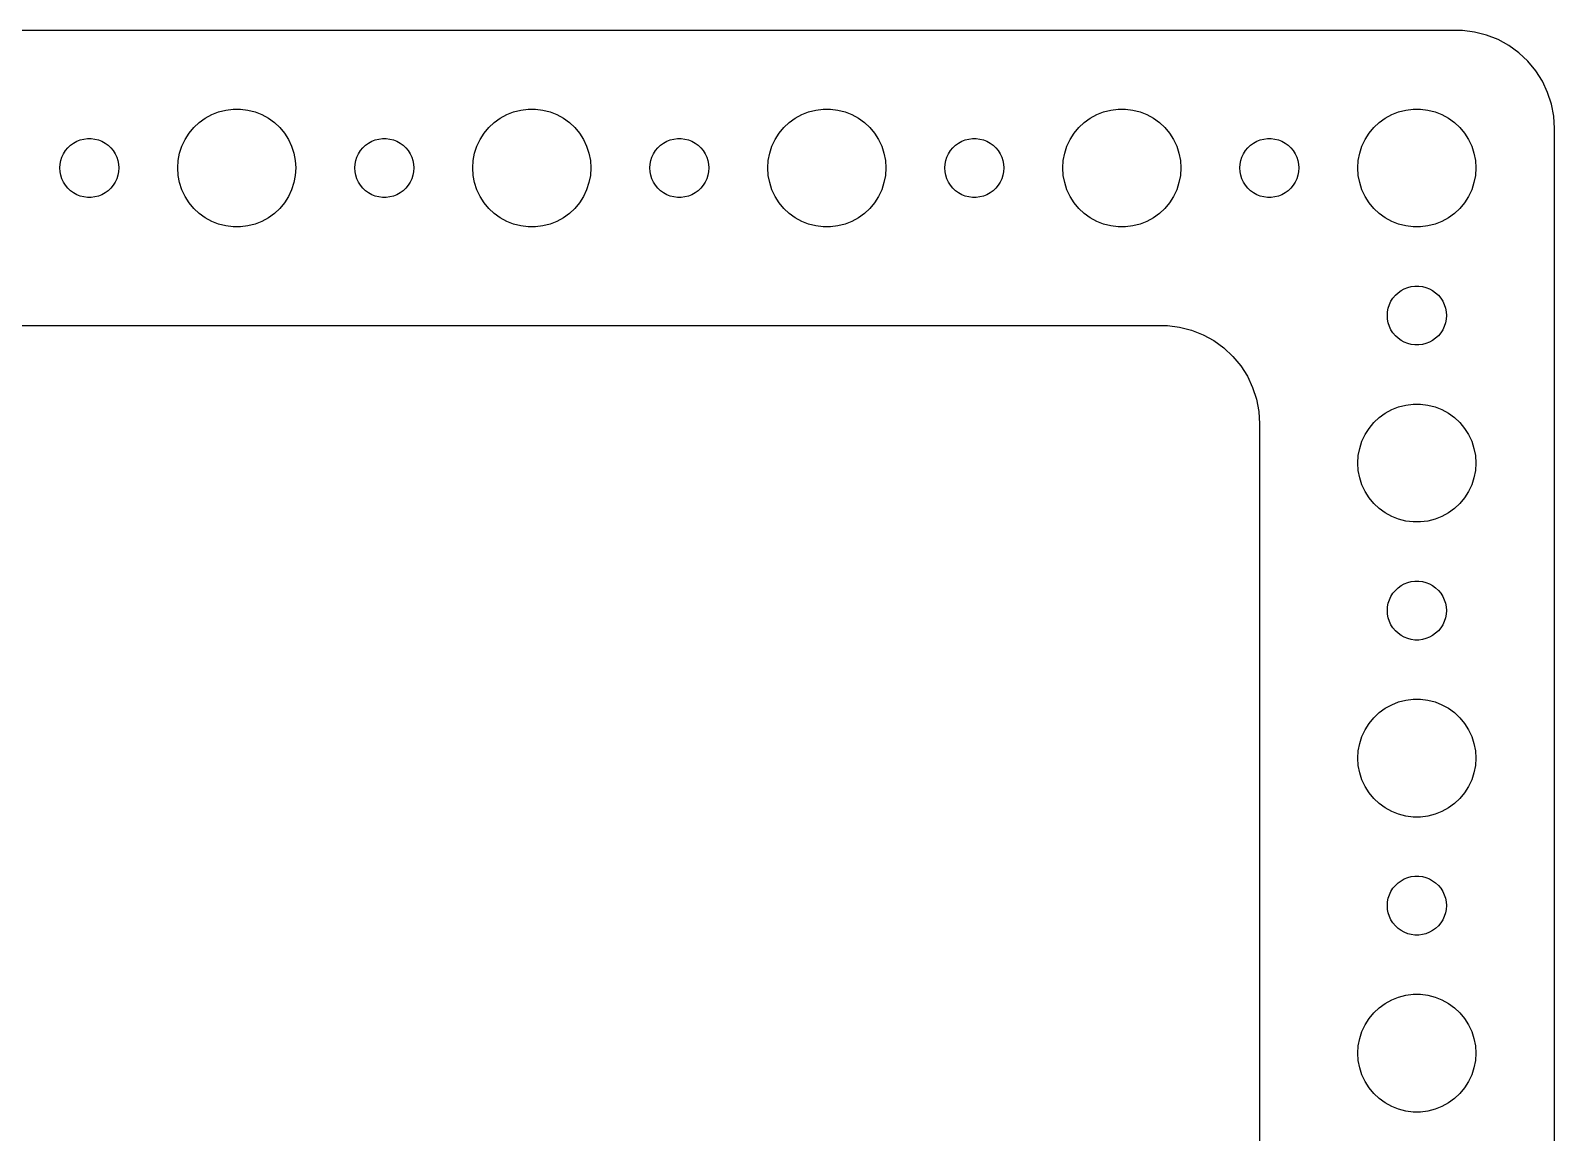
# Model space of a CAD drawing. Header units: metres. Extents: x -74 to 74, y -52 to 52.
# Drawn here: x -3 to 74.5, y -4 to 52 of the extents above; entities that cross this region are included whole.
import ezdxf

# ---------------------------------------------------------------- set-up
doc = ezdxf.new("R2010")
doc.units = ezdxf.units.M

msp = doc.modelspace()

# ---------------------------------------------------------------- linework, layer by layer
for p, q in [((69.8139, 51.9901), (-69.8139, 51.9901)), ((70.4369, 51.9114), (69.8139, 51.9901)), ((71.0451, 51.7553), (70.4369, 51.9114)), ((71.6289, 51.5241), (71.0451, 51.7553)), ((72.1791, 51.2216), (71.6289, 51.5241)), ((72.6871, 50.8526), (72.1791, 51.2216)), ((73.1448, 50.4227), (72.6871, 50.8526)), ((73.5451, 49.9389), (73.1448, 50.4227)), ((73.8815, 49.4088), (73.5451, 49.9389)), ((74.1489, 48.8406), (73.8815, 49.4088)), ((74.3429, 48.2434), (74.1489, 48.8406)), ((74.4606, 47.6267), (74.3429, 48.2434)), ((5.31308, 47.0536), (5.58772, 47.3115)), ((5.58772, 47.3115), (5.89252, 47.533)), ((5.89252, 47.533), (6.22266, 47.7145)), ((6.22266, 47.7145), (6.57294, 47.8532)), ((6.57294, 47.8532), (6.93785, 47.9469)), ((6.93785, 47.9469), (7.31161, 47.9941)), ((7.31161, 47.9941), (7.68837, 47.9941)), ((7.68837, 47.9941), (8.06213, 47.9469)), ((8.06213, 47.9469), (8.42705, 47.8532)), ((8.42705, 47.8532), (8.77733, 47.7145)), ((8.77733, 47.7145), (9.10747, 47.533)), ((9.10747, 47.533), (9.41226, 47.3115)), ((9.41226, 47.3115), (9.6869, 47.0536)), ((20.3131, 47.0536), (20.5877, 47.3115)), ((20.5877, 47.3115), (20.8925, 47.533)), ((20.8925, 47.533), (21.2227, 47.7145)), ((21.2227, 47.7145), (21.5729, 47.8532)), ((21.5729, 47.8532), (21.9379, 47.9469)), ((21.9379, 47.9469), (22.3116, 47.9941)), ((22.3116, 47.9941), (22.6884, 47.9941)), ((22.6884, 47.9941), (23.0621, 47.9469)), ((23.0621, 47.9469), (23.427, 47.8532)), ((23.427, 47.8532), (23.7773, 47.7145)), ((23.7773, 47.7145), (24.1075, 47.533)), ((24.1075, 47.533), (24.4123, 47.3115)), ((24.4123, 47.3115), (24.6869, 47.0536)), ((35.3131, 47.0536), (35.5877, 47.3115)), ((35.5877, 47.3115), (35.8925, 47.533)), ((35.8925, 47.533), (36.2227, 47.7145)), ((36.2227, 47.7145), (36.5729, 47.8532)), ((36.5729, 47.8532), (36.9379, 47.9469)), ((36.9379, 47.9469), (37.3116, 47.9941)), ((37.3116, 47.9941), (37.6884, 47.9941)), ((37.6884, 47.9941), (38.0621, 47.9469)), ((38.0621, 47.9469), (38.427, 47.8532)), ((38.427, 47.8532), (38.7773, 47.7145)), ((38.7773, 47.7145), (39.1075, 47.533)), ((39.1075, 47.533), (39.4123, 47.3115)), ((39.4123, 47.3115), (39.6869, 47.0536)), ((50.3131, 47.0536), (50.5877, 47.3115)), ((50.5877, 47.3115), (50.8925, 47.533)), ((50.8925, 47.533), (51.2227, 47.7145)), ((51.2227, 47.7145), (51.5729, 47.8532)), ((51.5729, 47.8532), (51.9379, 47.9469)), ((51.9379, 47.9469), (52.3116, 47.9941)), ((52.3116, 47.9941), (52.6884, 47.9941)), ((52.6884, 47.9941), (53.0621, 47.9469)), ((53.0621, 47.9469), (53.427, 47.8532)), ((53.427, 47.8532), (53.7773, 47.7145)), ((53.7773, 47.7145), (54.1075, 47.533)), ((54.1075, 47.533), (54.4123, 47.3115)), ((54.4123, 47.3115), (54.6869, 47.0536)), ((65.3131, 47.0536), (65.5877, 47.3115)), ((65.5877, 47.3115), (65.8925, 47.533)), ((65.8925, 47.533), (66.2227, 47.7145)), ((66.2227, 47.7145), (66.573, 47.8532)), ((66.573, 47.8532), (66.9379, 47.9469)), ((66.9379, 47.9469), (67.3116, 47.9941)), ((67.3116, 47.9941), (67.6884, 47.9941)), ((67.6884, 47.9941), (68.0621, 47.9469)), ((68.0621, 47.9469), (68.427, 47.8532)), ((68.427, 47.8532), (68.7773, 47.7145)), ((68.7773, 47.7145), (69.1075, 47.533)), ((69.1075, 47.533), (69.4123, 47.3115)), ((69.4123, 47.3115), (69.6869, 47.0536)), ((74.5, 47), (74.4606, 47.6267)), ((-0.28107, 46.4734), (-0.09418, 46.497)), ((-0.09418, 46.497), (0.09418, 46.497)), ((0.09418, 46.497), (0.28107, 46.4734)), ((4.87108, 46.4453), (5.07294, 46.7634)), ((5.07294, 46.7634), (5.31308, 47.0536)), ((9.6869, 47.0536), (9.92705, 46.7634)), ((9.92705, 46.7634), (10.1289, 46.4453)), ((14.7189, 46.4734), (14.9058, 46.497)), ((14.9058, 46.497), (15.0942, 46.497)), ((15.0942, 46.497), (15.2811, 46.4734)), ((19.8711, 46.4453), (20.0729, 46.7634)), ((20.0729, 46.7634), (20.3131, 47.0536)), ((24.6869, 47.0536), (24.927, 46.7634)), ((24.927, 46.7634), (25.1289, 46.4453)), ((29.7189, 46.4734), (29.9058, 46.497)), ((29.9058, 46.497), (30.0942, 46.497)), ((30.0942, 46.497), (30.2811, 46.4734)), ((34.8711, 46.4453), (35.0729, 46.7634)), ((35.0729, 46.7634), (35.3131, 47.0536)), ((39.6869, 47.0536), (39.927, 46.7634)), ((39.927, 46.7634), (40.1289, 46.4453)), ((44.7189, 46.4734), (44.9058, 46.497)), ((44.9058, 46.497), (45.0942, 46.497)), ((45.0942, 46.497), (45.2811, 46.4734)), ((49.8711, 46.4453), (50.0729, 46.7634)), ((50.0729, 46.7634), (50.3131, 47.0536)), ((54.6869, 47.0536), (54.927, 46.7634)), ((54.927, 46.7634), (55.1289, 46.4453)), ((59.7189, 46.4734), (59.9058, 46.497)), ((59.9058, 46.497), (60.0942, 46.497)), ((60.0942, 46.497), (60.2811, 46.4734)), ((64.8711, 46.4453), (65.073, 46.7634)), ((65.073, 46.7634), (65.3131, 47.0536)), ((69.6869, 47.0536), (69.927, 46.7634)), ((69.927, 46.7634), (70.1289, 46.4453)), ((74.5, -47), (74.5, 47)), ((-1.39465, 45.5522), (-1.31445, 45.7226)), ((-1.31445, 45.7226), (-1.21352, 45.8817)), ((-1.21352, 45.8817), (-1.09344, 46.0268)), ((-1.09344, 46.0268), (-0.95613, 46.1558)), ((-0.95613, 46.1558), (-0.80373, 46.2665)), ((-0.80373, 46.2665), (-0.63866, 46.3572)), ((-0.63866, 46.3572), (-0.46352, 46.4266)), ((-0.46352, 46.4266), (-0.28107, 46.4734)), ((0.28107, 46.4734), (0.46352, 46.4266)), ((0.46352, 46.4266), (0.63866, 46.3572)), ((0.63866, 46.3572), (0.80373, 46.2665)), ((0.80373, 46.2665), (0.95613, 46.1558)), ((0.95613, 46.1558), (1.09344, 46.0268)), ((1.09344, 46.0268), (1.21352, 45.8817)), ((1.21352, 45.8817), (1.31445, 45.7226)), ((1.31445, 45.7226), (1.39465, 45.5522)), ((4.52365, 45.376), (4.59424, 45.7461)), ((4.59424, 45.7461), (4.71066, 46.1044)), ((4.71066, 46.1044), (4.87108, 46.4453)), ((10.1289, 46.4453), (10.2893, 46.1044)), ((10.2893, 46.1044), (10.4057, 45.7461)), ((10.4057, 45.7461), (10.4763, 45.376)), ((13.6053, 45.5522), (13.6855, 45.7226)), ((13.6855, 45.7226), (13.7865, 45.8817)), ((13.7865, 45.8817), (13.9065, 46.0268)), ((13.9065, 46.0268), (14.0439, 46.1558)), ((14.0439, 46.1558), (14.1963, 46.2665)), ((14.1963, 46.2665), (14.3613, 46.3572)), ((14.3613, 46.3572), (14.5365, 46.4266)), ((14.5365, 46.4266), (14.7189, 46.4734)), ((15.2811, 46.4734), (15.4635, 46.4266)), ((15.4635, 46.4266), (15.6387, 46.3572)), ((15.6387, 46.3572), (15.8037, 46.2665)), ((15.8037, 46.2665), (15.9561, 46.1558)), ((15.9561, 46.1558), (16.0934, 46.0268)), ((16.0934, 46.0268), (16.2135, 45.8817)), ((16.2135, 45.8817), (16.3145, 45.7226)), ((16.3145, 45.7226), (16.3947, 45.5522)), ((19.5237, 45.376), (19.5942, 45.7461)), ((19.5942, 45.7461), (19.7107, 46.1044)), ((19.7107, 46.1044), (19.8711, 46.4453)), ((25.1289, 46.4453), (25.2893, 46.1044)), ((25.2893, 46.1044), (25.4057, 45.7461)), ((25.4057, 45.7461), (25.4763, 45.376)), ((28.6053, 45.5522), (28.6855, 45.7226)), ((28.6855, 45.7226), (28.7865, 45.8817)), ((28.7865, 45.8817), (28.9065, 46.0268)), ((28.9065, 46.0268), (29.0439, 46.1558)), ((29.0439, 46.1558), (29.1963, 46.2665)), ((29.1963, 46.2665), (29.3613, 46.3572)), ((29.3613, 46.3572), (29.5365, 46.4266)), ((29.5365, 46.4266), (29.7189, 46.4734)), ((30.2811, 46.4734), (30.4635, 46.4266)), ((30.4635, 46.4266), (30.6387, 46.3572)), ((30.6387, 46.3572), (30.8037, 46.2665)), ((30.8037, 46.2665), (30.9561, 46.1558)), ((30.9561, 46.1558), (31.0934, 46.0268)), ((31.0934, 46.0268), (31.2135, 45.8817)), ((31.2135, 45.8817), (31.3145, 45.7226)), ((31.3145, 45.7226), (31.3947, 45.5522)), ((34.5237, 45.376), (34.5942, 45.7461)), ((34.5942, 45.7461), (34.7107, 46.1044)), ((34.7107, 46.1044), (34.8711, 46.4453)), ((40.1289, 46.4453), (40.2893, 46.1044)), ((40.2893, 46.1044), (40.4057, 45.7461)), ((40.4057, 45.7461), (40.4763, 45.376)), ((43.6053, 45.5522), (43.6855, 45.7226)), ((43.6855, 45.7226), (43.7865, 45.8817)), ((43.7865, 45.8817), (43.9065, 46.0268)), ((43.9065, 46.0268), (44.0439, 46.1558)), ((44.0439, 46.1558), (44.1963, 46.2665)), ((44.1963, 46.2665), (44.3613, 46.3572)), ((44.3613, 46.3572), (44.5365, 46.4266)), ((44.5365, 46.4266), (44.7189, 46.4734)), ((45.2811, 46.4734), (45.4635, 46.4266)), ((45.4635, 46.4266), (45.6387, 46.3572)), ((45.6387, 46.3572), (45.8037, 46.2665)), ((45.8037, 46.2665), (45.9561, 46.1558)), ((45.9561, 46.1558), (46.0934, 46.0268)), ((46.0934, 46.0268), (46.2135, 45.8817)), ((46.2135, 45.8817), (46.3145, 45.7226)), ((46.3145, 45.7226), (46.3947, 45.5522)), ((49.5237, 45.376), (49.5942, 45.7461)), ((49.5942, 45.7461), (49.7107, 46.1044)), ((49.7107, 46.1044), (49.8711, 46.4453)), ((55.1289, 46.4453), (55.2893, 46.1044)), ((55.2893, 46.1044), (55.4057, 45.7461)), ((55.4057, 45.7461), (55.4763, 45.376)), ((58.6053, 45.5522), (58.6855, 45.7226)), ((58.6855, 45.7226), (58.7865, 45.8817)), ((58.7865, 45.8817), (58.9065, 46.0268)), ((58.9065, 46.0268), (59.0439, 46.1558)), ((59.0439, 46.1558), (59.1963, 46.2665)), ((59.1963, 46.2665), (59.3613, 46.3572)), ((59.3613, 46.3572), (59.5365, 46.4266)), ((59.5365, 46.4266), (59.7189, 46.4734)), ((60.2811, 46.4734), (60.4635, 46.4266)), ((60.4635, 46.4266), (60.6387, 46.3572)), ((60.6387, 46.3572), (60.8037, 46.2665)), ((60.8037, 46.2665), (60.9561, 46.1558)), ((60.9561, 46.1558), (61.0934, 46.0268)), ((61.0934, 46.0268), (61.2135, 45.8817)), ((61.2135, 45.8817), (61.3145, 45.7226)), ((61.3145, 45.7226), (61.3947, 45.5522)), ((64.5237, 45.376), (64.5943, 45.7461)), ((64.5943, 45.7461), (64.7107, 46.1044)), ((64.7107, 46.1044), (64.8711, 46.4453)), ((70.1289, 46.4453), (70.2893, 46.1044)), ((70.2893, 46.1044), (70.4057, 45.7461)), ((70.4057, 45.7461), (70.4763, 45.376)), ((-1.5, 45), (-1.48816, 45.188)), ((-1.48816, 44.812), (-1.5, 45)), ((-1.48816, 45.188), (-1.45287, 45.373)), ((-1.45287, 45.373), (-1.39465, 45.5522)), ((1.39465, 45.5522), (1.45287, 45.373)), ((1.45287, 45.373), (1.48816, 45.188)), ((1.48816, 45.188), (1.5, 45)), ((1.5, 45), (1.48816, 44.812)), ((4.5, 45), (4.52365, 45.376)), ((4.52365, 44.624), (4.5, 45)), ((10.4763, 45.376), (10.5, 45)), ((10.5, 45), (10.4763, 44.624)), ((13.5, 45), (13.5118, 45.188)), ((13.5118, 44.812), (13.5, 45)), ((13.5118, 45.188), (13.5471, 45.373)), ((13.5471, 45.373), (13.6053, 45.5522)), ((16.3947, 45.5522), (16.4529, 45.373)), ((16.4529, 45.373), (16.4882, 45.188)), ((16.4882, 45.188), (16.5, 45)), ((16.5, 45), (16.4882, 44.812)), ((19.5, 45), (19.5237, 45.376)), ((19.5237, 44.624), (19.5, 45)), ((25.4763, 45.376), (25.5, 45)), ((25.5, 45), (25.4763, 44.624)), ((28.5, 45), (28.5118, 45.188)), ((28.5118, 44.812), (28.5, 45)), ((28.5118, 45.188), (28.5471, 45.373)), ((28.5471, 45.373), (28.6053, 45.5522)), ((31.3947, 45.5522), (31.4529, 45.373)), ((31.4529, 45.373), (31.4882, 45.188)), ((31.4882, 45.188), (31.5, 45)), ((31.5, 45), (31.4882, 44.812)), ((34.5, 45), (34.5237, 45.376)), ((34.5237, 44.624), (34.5, 45)), ((40.4763, 45.376), (40.5, 45)), ((40.5, 45), (40.4763, 44.624)), ((43.5, 45), (43.5118, 45.188)), ((43.5118, 44.812), (43.5, 45)), ((43.5118, 45.188), (43.5471, 45.373)), ((43.5471, 45.373), (43.6053, 45.5522)), ((46.3947, 45.5522), (46.4529, 45.373)), ((46.4529, 45.373), (46.4882, 45.188)), ((46.4882, 45.188), (46.5, 45)), ((46.5, 45), (46.4882, 44.812)), ((49.5, 45), (49.5237, 45.376)), ((49.5237, 44.624), (49.5, 45)), ((55.4763, 45.376), (55.5, 45)), ((55.5, 45), (55.4763, 44.624)), ((58.5, 45), (58.5118, 45.188)), ((58.5118, 44.812), (58.5, 45)), ((58.5118, 45.188), (58.5471, 45.373)), ((58.5471, 45.373), (58.6053, 45.5522)), ((61.3947, 45.5522), (61.4529, 45.373)), ((61.4529, 45.373), (61.4882, 45.188)), ((61.4882, 45.188), (61.5, 45)), ((61.5, 45), (61.4882, 44.812)), ((64.5, 45), (64.5237, 45.376)), ((64.5237, 44.624), (64.5, 45)), ((70.4763, 45.376), (70.5, 45)), ((70.5, 45), (70.4763, 44.624)), ((-1.45287, 44.627), (-1.48816, 44.812)), ((-1.39465, 44.4478), (-1.45287, 44.627)), ((-1.31445, 44.2774), (-1.39465, 44.4478)), ((-1.21352, 44.1183), (-1.31445, 44.2774)), ((1.31445, 44.2774), (1.21352, 44.1183)), ((1.39465, 44.4478), (1.31445, 44.2774)), ((1.45287, 44.627), (1.39465, 44.4478)), ((1.48816, 44.812), (1.45287, 44.627)), ((4.59424, 44.2539), (4.52365, 44.624)), ((4.71066, 43.8956), (4.59424, 44.2539)), ((10.4057, 44.2539), (10.2893, 43.8956)), ((10.4763, 44.624), (10.4057, 44.2539)), ((13.5471, 44.627), (13.5118, 44.812)), ((13.6053, 44.4478), (13.5471, 44.627)), ((13.6855, 44.2774), (13.6053, 44.4478)), ((13.7865, 44.1183), (13.6855, 44.2774)), ((16.3145, 44.2774), (16.2135, 44.1183)), ((16.3947, 44.4478), (16.3145, 44.2774)), ((16.4529, 44.627), (16.3947, 44.4478)), ((16.4882, 44.812), (16.4529, 44.627)), ((19.5942, 44.2539), (19.5237, 44.624)), ((19.7107, 43.8956), (19.5942, 44.2539)), ((25.4057, 44.2539), (25.2893, 43.8956)), ((25.4763, 44.624), (25.4057, 44.2539)), ((28.5471, 44.627), (28.5118, 44.812)), ((28.6053, 44.4478), (28.5471, 44.627)), ((28.6855, 44.2774), (28.6053, 44.4478)), ((28.7865, 44.1183), (28.6855, 44.2774)), ((31.3145, 44.2774), (31.2135, 44.1183)), ((31.3947, 44.4478), (31.3145, 44.2774)), ((31.4529, 44.627), (31.3947, 44.4478)), ((31.4882, 44.812), (31.4529, 44.627)), ((34.5942, 44.2539), (34.5237, 44.624)), ((34.7107, 43.8956), (34.5942, 44.2539)), ((40.4057, 44.2539), (40.2893, 43.8956)), ((40.4763, 44.624), (40.4057, 44.2539)), ((43.5471, 44.627), (43.5118, 44.812)), ((43.6053, 44.4478), (43.5471, 44.627)), ((43.6855, 44.2774), (43.6053, 44.4478)), ((43.7865, 44.1183), (43.6855, 44.2774)), ((46.3145, 44.2774), (46.2135, 44.1183)), ((46.3947, 44.4478), (46.3145, 44.2774)), ((46.4529, 44.627), (46.3947, 44.4478)), ((46.4882, 44.812), (46.4529, 44.627)), ((49.5942, 44.2539), (49.5237, 44.624)), ((49.7107, 43.8956), (49.5942, 44.2539)), ((55.4057, 44.2539), (55.2893, 43.8956)), ((55.4763, 44.624), (55.4057, 44.2539)), ((58.5471, 44.627), (58.5118, 44.812)), ((58.6053, 44.4478), (58.5471, 44.627)), ((58.6855, 44.2774), (58.6053, 44.4478)), ((58.7865, 44.1183), (58.6855, 44.2774)), ((61.3145, 44.2774), (61.2135, 44.1183)), ((61.3947, 44.4478), (61.3145, 44.2774)), ((61.4529, 44.627), (61.3947, 44.4478)), ((61.4882, 44.812), (61.4529, 44.627)), ((64.5943, 44.2539), (64.5237, 44.624)), ((64.7107, 43.8956), (64.5943, 44.2539)), ((70.4057, 44.2539), (70.2893, 43.8956)), ((70.4763, 44.624), (70.4057, 44.2539)), ((-1.09344, 43.9732), (-1.21352, 44.1183)), ((-0.95613, 43.8442), (-1.09344, 43.9732)), ((-0.80373, 43.7335), (-0.95613, 43.8442)), ((-0.63866, 43.6428), (-0.80373, 43.7335)), ((-0.46352, 43.5734), (-0.63866, 43.6428)), ((-0.28107, 43.5266), (-0.46352, 43.5734)), ((-0.09418, 43.503), (-0.28107, 43.5266)), ((0.09418, 43.503), (-0.09418, 43.503)), ((0.28107, 43.5266), (0.09418, 43.503)), ((0.46352, 43.5734), (0.28107, 43.5266)), ((0.63866, 43.6428), (0.46352, 43.5734)), ((0.80373, 43.7335), (0.63866, 43.6428)), ((0.95613, 43.8442), (0.80373, 43.7335)), ((1.09344, 43.9732), (0.95613, 43.8442)), ((1.21352, 44.1183), (1.09344, 43.9732)), ((4.87108, 43.5547), (4.71066, 43.8956)), ((5.07294, 43.2366), (4.87108, 43.5547)), ((10.1289, 43.5547), (9.92705, 43.2366)), ((10.2893, 43.8956), (10.1289, 43.5547)), ((13.9065, 43.9732), (13.7865, 44.1183)), ((14.0439, 43.8442), (13.9065, 43.9732)), ((14.1963, 43.7335), (14.0439, 43.8442)), ((14.3613, 43.6428), (14.1963, 43.7335)), ((14.5365, 43.5734), (14.3613, 43.6428)), ((14.7189, 43.5266), (14.5365, 43.5734)), ((14.9058, 43.503), (14.7189, 43.5266)), ((15.0942, 43.503), (14.9058, 43.503)), ((15.2811, 43.5266), (15.0942, 43.503)), ((15.4635, 43.5734), (15.2811, 43.5266)), ((15.6387, 43.6428), (15.4635, 43.5734)), ((15.8037, 43.7335), (15.6387, 43.6428)), ((15.9561, 43.8442), (15.8037, 43.7335)), ((16.0934, 43.9732), (15.9561, 43.8442)), ((16.2135, 44.1183), (16.0934, 43.9732)), ((19.8711, 43.5547), (19.7107, 43.8956)), ((20.0729, 43.2366), (19.8711, 43.5547)), ((25.1289, 43.5547), (24.927, 43.2366)), ((25.2893, 43.8956), (25.1289, 43.5547)), ((28.9065, 43.9732), (28.7865, 44.1183)), ((29.0439, 43.8442), (28.9065, 43.9732)), ((29.1963, 43.7335), (29.0439, 43.8442)), ((29.3613, 43.6428), (29.1963, 43.7335)), ((29.5365, 43.5734), (29.3613, 43.6428)), ((29.7189, 43.5266), (29.5365, 43.5734)), ((29.9058, 43.503), (29.7189, 43.5266)), ((30.0942, 43.503), (29.9058, 43.503)), ((30.2811, 43.5266), (30.0942, 43.503)), ((30.4635, 43.5734), (30.2811, 43.5266)), ((30.6387, 43.6428), (30.4635, 43.5734)), ((30.8037, 43.7335), (30.6387, 43.6428)), ((30.9561, 43.8442), (30.8037, 43.7335)), ((31.0934, 43.9732), (30.9561, 43.8442)), ((31.2135, 44.1183), (31.0934, 43.9732)), ((34.8711, 43.5547), (34.7107, 43.8956)), ((35.0729, 43.2366), (34.8711, 43.5547)), ((40.1289, 43.5547), (39.927, 43.2366)), ((40.2893, 43.8956), (40.1289, 43.5547)), ((43.9065, 43.9732), (43.7865, 44.1183)), ((44.0439, 43.8442), (43.9065, 43.9732)), ((44.1963, 43.7335), (44.0439, 43.8442)), ((44.3613, 43.6428), (44.1963, 43.7335)), ((44.5365, 43.5734), (44.3613, 43.6428)), ((44.7189, 43.5266), (44.5365, 43.5734)), ((44.9058, 43.503), (44.7189, 43.5266)), ((45.0942, 43.503), (44.9058, 43.503)), ((45.2811, 43.5266), (45.0942, 43.503)), ((45.4635, 43.5734), (45.2811, 43.5266)), ((45.6387, 43.6428), (45.4635, 43.5734)), ((45.8037, 43.7335), (45.6387, 43.6428)), ((45.9561, 43.8442), (45.8037, 43.7335)), ((46.0934, 43.9732), (45.9561, 43.8442)), ((46.2135, 44.1183), (46.0934, 43.9732)), ((49.8711, 43.5547), (49.7107, 43.8956)), ((50.0729, 43.2366), (49.8711, 43.5547)), ((55.1289, 43.5547), (54.927, 43.2366)), ((55.2893, 43.8956), (55.1289, 43.5547)), ((58.9065, 43.9732), (58.7865, 44.1183)), ((59.0439, 43.8442), (58.9065, 43.9732)), ((59.1963, 43.7335), (59.0439, 43.8442)), ((59.3613, 43.6428), (59.1963, 43.7335)), ((59.5365, 43.5734), (59.3613, 43.6428)), ((59.7189, 43.5266), (59.5365, 43.5734)), ((59.9058, 43.503), (59.7189, 43.5266)), ((60.0942, 43.503), (59.9058, 43.503)), ((60.2811, 43.5266), (60.0942, 43.503)), ((60.4635, 43.5734), (60.2811, 43.5266)), ((60.6387, 43.6428), (60.4635, 43.5734)), ((60.8037, 43.7335), (60.6387, 43.6428)), ((60.9561, 43.8442), (60.8037, 43.7335)), ((61.0934, 43.9732), (60.9561, 43.8442)), ((61.2135, 44.1183), (61.0934, 43.9732)), ((64.8711, 43.5547), (64.7107, 43.8956)), ((65.073, 43.2366), (64.8711, 43.5547)), ((70.1289, 43.5547), (69.927, 43.2366)), ((70.2893, 43.8956), (70.1289, 43.5547)), ((5.31308, 42.9464), (5.07294, 43.2366)), ((5.58772, 42.6885), (5.31308, 42.9464)), ((5.89252, 42.467), (5.58772, 42.6885)), ((9.41226, 42.6885), (9.10747, 42.467)), ((9.6869, 42.9464), (9.41226, 42.6885)), ((9.92705, 43.2366), (9.6869, 42.9464)), ((20.3131, 42.9464), (20.0729, 43.2366)), ((20.5877, 42.6885), (20.3131, 42.9464)), ((20.8925, 42.467), (20.5877, 42.6885)), ((24.4123, 42.6885), (24.1075, 42.467)), ((24.6869, 42.9464), (24.4123, 42.6885)), ((24.927, 43.2366), (24.6869, 42.9464)), ((35.3131, 42.9464), (35.0729, 43.2366)), ((35.5877, 42.6885), (35.3131, 42.9464)), ((35.8925, 42.467), (35.5877, 42.6885)), ((39.4123, 42.6885), (39.1075, 42.467)), ((39.6869, 42.9464), (39.4123, 42.6885)), ((39.927, 43.2366), (39.6869, 42.9464)), ((50.3131, 42.9464), (50.0729, 43.2366)), ((50.5877, 42.6885), (50.3131, 42.9464)), ((50.8925, 42.467), (50.5877, 42.6885)), ((54.4123, 42.6885), (54.1075, 42.467)), ((54.6869, 42.9464), (54.4123, 42.6885)), ((54.927, 43.2366), (54.6869, 42.9464)), ((65.3131, 42.9464), (65.073, 43.2366)), ((65.5877, 42.6885), (65.3131, 42.9464)), ((65.8925, 42.467), (65.5877, 42.6885)), ((69.4123, 42.6885), (69.1075, 42.467)), ((69.6869, 42.9464), (69.4123, 42.6885)), ((69.927, 43.2366), (69.6869, 42.9464)), ((6.22266, 42.2855), (5.89252, 42.467)), ((6.57294, 42.1468), (6.22266, 42.2855)), ((6.93785, 42.0531), (6.57294, 42.1468)), ((7.31161, 42.0059), (6.93785, 42.0531)), ((7.68837, 42.0059), (7.31161, 42.0059)), ((8.06213, 42.0531), (7.68837, 42.0059)), ((8.42705, 42.1468), (8.06213, 42.0531)), ((8.77733, 42.2855), (8.42705, 42.1468)), ((9.10747, 42.467), (8.77733, 42.2855)), ((21.2227, 42.2855), (20.8925, 42.467)), ((21.5729, 42.1468), (21.2227, 42.2855)), ((21.9379, 42.0531), (21.5729, 42.1468)), ((22.3116, 42.0059), (21.9379, 42.0531)), ((22.6884, 42.0059), (22.3116, 42.0059)), ((23.0621, 42.0531), (22.6884, 42.0059)), ((23.427, 42.1468), (23.0621, 42.0531)), ((23.7773, 42.2855), (23.427, 42.1468)), ((24.1075, 42.467), (23.7773, 42.2855)), ((36.2227, 42.2855), (35.8925, 42.467)), ((36.5729, 42.1468), (36.2227, 42.2855)), ((36.9379, 42.0531), (36.5729, 42.1468)), ((37.3116, 42.0059), (36.9379, 42.0531)), ((37.6884, 42.0059), (37.3116, 42.0059)), ((38.0621, 42.0531), (37.6884, 42.0059)), ((38.427, 42.1468), (38.0621, 42.0531)), ((38.7773, 42.2855), (38.427, 42.1468)), ((39.1075, 42.467), (38.7773, 42.2855)), ((51.2227, 42.2855), (50.8925, 42.467)), ((51.5729, 42.1468), (51.2227, 42.2855)), ((51.9379, 42.0531), (51.5729, 42.1468)), ((52.3116, 42.0059), (51.9379, 42.0531)), ((52.6884, 42.0059), (52.3116, 42.0059)), ((53.0621, 42.0531), (52.6884, 42.0059)), ((53.427, 42.1468), (53.0621, 42.0531)), ((53.7773, 42.2855), (53.427, 42.1468)), ((54.1075, 42.467), (53.7773, 42.2855)), ((66.2227, 42.2855), (65.8925, 42.467)), ((66.573, 42.1468), (66.2227, 42.2855)), ((66.9379, 42.0531), (66.573, 42.1468)), ((67.3116, 42.0059), (66.9379, 42.0531)), ((67.6884, 42.0059), (67.3116, 42.0059)), ((68.0621, 42.0531), (67.6884, 42.0059)), ((68.427, 42.1468), (68.0621, 42.0531)), ((68.7773, 42.2855), (68.427, 42.1468)), ((69.1075, 42.467), (68.7773, 42.2855)), ((66.5439, 38.6558), (66.6963, 38.7665)), ((66.6963, 38.7665), (66.8613, 38.8572)), ((66.8613, 38.8572), (67.0365, 38.9266)), ((67.0365, 38.9266), (67.2189, 38.9734)), ((67.2189, 38.9734), (67.4058, 38.997)), ((67.4058, 38.997), (67.5942, 38.997)), ((67.5942, 38.997), (67.7811, 38.9734)), ((67.7811, 38.9734), (67.9635, 38.9266)), ((67.9635, 38.9266), (68.1387, 38.8572)), ((68.1387, 38.8572), (68.3037, 38.7665)), ((68.3037, 38.7665), (68.4561, 38.6558)), ((66.0471, 37.873), (66.1053, 38.0522)), ((66.1053, 38.0522), (66.1855, 38.2226)), ((66.1855, 38.2226), (66.2865, 38.3817)), ((66.2865, 38.3817), (66.4065, 38.5268)), ((66.4065, 38.5268), (66.5439, 38.6558)), ((68.4561, 38.6558), (68.5934, 38.5268)), ((68.5934, 38.5268), (68.7135, 38.3817)), ((68.7135, 38.3817), (68.8145, 38.2226)), ((68.8145, 38.2226), (68.8947, 38.0522)), ((68.8947, 38.0522), (68.9529, 37.873)), ((66, 37.5), (66.0118, 37.688)), ((66.0118, 37.312), (66, 37.5)), ((66.0118, 37.688), (66.0471, 37.873)), ((66.0471, 37.127), (66.0118, 37.312)), ((68.9529, 37.873), (68.9882, 37.688)), ((68.9882, 37.312), (68.9529, 37.127)), ((68.9882, 37.688), (69, 37.5)), ((69, 37.5), (68.9882, 37.312)), ((-54.8139, 36.9901), (54.8139, 36.9901)), ((54.8139, 36.9901), (55.4369, 36.9114)), ((55.4369, 36.9114), (56.0451, 36.7553)), ((56.0451, 36.7553), (56.6289, 36.5241)), ((56.6289, 36.5241), (57.1791, 36.2216)), ((66.1053, 36.9478), (66.0471, 37.127)), ((66.1855, 36.7774), (66.1053, 36.9478)), ((66.2865, 36.6183), (66.1855, 36.7774)), ((66.4065, 36.4732), (66.2865, 36.6183)), ((66.5439, 36.3442), (66.4065, 36.4732)), ((68.5934, 36.4732), (68.4561, 36.3442)), ((68.7135, 36.6183), (68.5934, 36.4732)), ((68.8145, 36.7774), (68.7135, 36.6183)), ((68.8947, 36.9478), (68.8145, 36.7774)), ((68.9529, 37.127), (68.8947, 36.9478)), ((57.1791, 36.2216), (57.6871, 35.8526)), ((57.6871, 35.8526), (58.1448, 35.4227)), ((66.6963, 36.2335), (66.5439, 36.3442)), ((66.8613, 36.1428), (66.6963, 36.2335)), ((67.0365, 36.0734), (66.8613, 36.1428)), ((67.2189, 36.0266), (67.0365, 36.0734)), ((67.4058, 36.003), (67.2189, 36.0266)), ((67.5942, 36.003), (67.4058, 36.003)), ((67.7811, 36.0266), (67.5942, 36.003)), ((67.9635, 36.0734), (67.7811, 36.0266)), ((68.1387, 36.1428), (67.9635, 36.0734)), ((68.3037, 36.2335), (68.1387, 36.1428)), ((68.4561, 36.3442), (68.3037, 36.2335)), ((58.1448, 35.4227), (58.5451, 34.9389)), ((58.5451, 34.9389), (58.8815, 34.4088)), ((58.8815, 34.4088), (59.1489, 33.8406)), ((59.1489, 33.8406), (59.3429, 33.2434)), ((59.3429, 33.2434), (59.4606, 32.6267)), ((59.4606, 32.6267), (59.5, 32)), ((65.8925, 32.533), (66.2227, 32.7145)), ((66.2227, 32.7145), (66.573, 32.8532)), ((66.573, 32.8532), (66.9379, 32.9469)), ((66.9379, 32.9469), (67.3116, 32.9941)), ((67.3116, 32.9941), (67.6884, 32.9941)), ((67.6884, 32.9941), (68.0621, 32.9469)), ((68.0621, 32.9469), (68.427, 32.8532)), ((68.427, 32.8532), (68.7773, 32.7145)), ((68.7773, 32.7145), (69.1075, 32.533)), ((59.5, 32), (59.5, -32)), ((65.073, 31.7634), (65.3131, 32.0536)), ((65.3131, 32.0536), (65.5877, 32.3115)), ((65.5877, 32.3115), (65.8925, 32.533)), ((69.1075, 32.533), (69.4123, 32.3115)), ((69.4123, 32.3115), (69.6869, 32.0536)), ((69.6869, 32.0536), (69.927, 31.7634)), ((64.5943, 30.7461), (64.7107, 31.1044)), ((64.7107, 31.1044), (64.8711, 31.4453)), ((64.8711, 31.4453), (65.073, 31.7634)), ((69.927, 31.7634), (70.1289, 31.4453)), ((70.1289, 31.4453), (70.2893, 31.1044)), ((70.2893, 31.1044), (70.4057, 30.7461)), ((64.5, 30), (64.5237, 30.376)), ((64.5237, 30.376), (64.5943, 30.7461)), ((70.4057, 30.7461), (70.4763, 30.376)), ((70.4763, 30.376), (70.5, 30)), ((64.5237, 29.624), (64.5, 30)), ((64.5943, 29.2539), (64.5237, 29.624)), ((70.4763, 29.624), (70.4057, 29.2539)), ((70.5, 30), (70.4763, 29.624)), ((64.7107, 28.8956), (64.5943, 29.2539)), ((64.8711, 28.5547), (64.7107, 28.8956)), ((70.2893, 28.8956), (70.1289, 28.5547)), ((70.4057, 29.2539), (70.2893, 28.8956)), ((65.073, 28.2366), (64.8711, 28.5547)), ((65.3131, 27.9464), (65.073, 28.2366)), ((65.5877, 27.6884), (65.3131, 27.9464)), ((69.6869, 27.9464), (69.4123, 27.6884)), ((69.927, 28.2366), (69.6869, 27.9464)), ((70.1289, 28.5547), (69.927, 28.2366)), ((65.8925, 27.467), (65.5877, 27.6884)), ((66.2227, 27.2855), (65.8925, 27.467)), ((66.573, 27.1468), (66.2227, 27.2855)), ((66.9379, 27.0531), (66.573, 27.1468)), ((68.427, 27.1468), (68.0621, 27.0531)), ((68.7773, 27.2855), (68.427, 27.1468)), ((69.1075, 27.467), (68.7773, 27.2855)), ((69.4123, 27.6884), (69.1075, 27.467)), ((67.3116, 27.0059), (66.9379, 27.0531)), ((67.6884, 27.0059), (67.3116, 27.0059)), ((68.0621, 27.0531), (67.6884, 27.0059)), ((66.1855, 23.2226), (66.2865, 23.3817)), ((66.2865, 23.3817), (66.4065, 23.5268)), ((66.4065, 23.5268), (66.5439, 23.6558)), ((66.5439, 23.6558), (66.6963, 23.7665)), ((66.6963, 23.7665), (66.8613, 23.8572)), ((66.8613, 23.8572), (67.0365, 23.9266)), ((67.0365, 23.9266), (67.2189, 23.9734)), ((67.2189, 23.9734), (67.4058, 23.997)), ((67.4058, 23.997), (67.5942, 23.997)), ((67.5942, 23.997), (67.7811, 23.9734)), ((67.7811, 23.9734), (67.9635, 23.9266)), ((67.9635, 23.9266), (68.1387, 23.8572)), ((68.1387, 23.8572), (68.3037, 23.7665)), ((68.3037, 23.7665), (68.4561, 23.6558)), ((68.4561, 23.6558), (68.5934, 23.5268)), ((68.5934, 23.5268), (68.7135, 23.3817)), ((68.7135, 23.3817), (68.8145, 23.2226)), ((66, 22.5), (66.0118, 22.688)), ((66.0118, 22.312), (66, 22.5)), ((66.0118, 22.688), (66.0471, 22.873)), ((66.0471, 22.873), (66.1053, 23.0522)), ((66.1053, 23.0522), (66.1855, 23.2226)), ((68.8145, 23.2226), (68.8947, 23.0522)), ((68.8947, 23.0522), (68.9529, 22.873)), ((68.9529, 22.873), (68.9882, 22.688)), ((68.9882, 22.688), (69, 22.5)), ((69, 22.5), (68.9882, 22.312)), ((66.0471, 22.127), (66.0118, 22.312)), ((66.1053, 21.9478), (66.0471, 22.127)), ((66.1855, 21.7774), (66.1053, 21.9478)), ((66.2865, 21.6183), (66.1855, 21.7774)), ((68.8145, 21.7774), (68.7135, 21.6183)), ((68.8947, 21.9478), (68.8145, 21.7774)), ((68.9529, 22.127), (68.8947, 21.9478)), ((68.9882, 22.312), (68.9529, 22.127)), ((66.4065, 21.4732), (66.2865, 21.6183)), ((66.5439, 21.3442), (66.4065, 21.4732)), ((66.6963, 21.2335), (66.5439, 21.3442)), ((66.8613, 21.1427), (66.6963, 21.2335)), ((67.0365, 21.0734), (66.8613, 21.1427)), ((67.2189, 21.0266), (67.0365, 21.0734)), ((67.4058, 21.003), (67.2189, 21.0266)), ((67.5942, 21.003), (67.4058, 21.003)), ((67.7811, 21.0266), (67.5942, 21.003)), ((67.9635, 21.0734), (67.7811, 21.0266)), ((68.1387, 21.1427), (67.9635, 21.0734)), ((68.3037, 21.2335), (68.1387, 21.1427)), ((68.4561, 21.3442), (68.3037, 21.2335)), ((68.5934, 21.4732), (68.4561, 21.3442)), ((68.7135, 21.6183), (68.5934, 21.4732)), ((66.2227, 17.7145), (66.573, 17.8532)), ((66.573, 17.8532), (66.9379, 17.9469)), ((66.9379, 17.9469), (67.3116, 17.9941)), ((67.3116, 17.9941), (67.6884, 17.9941)), ((67.6884, 17.9941), (68.0621, 17.9469)), ((68.0621, 17.9469), (68.427, 17.8532)), ((68.427, 17.8532), (68.7773, 17.7145)), ((65.073, 16.7634), (65.3131, 17.0536)), ((65.3131, 17.0536), (65.5877, 17.3115)), ((65.5877, 17.3115), (65.8925, 17.533)), ((65.8925, 17.533), (66.2227, 17.7145)), ((68.7773, 17.7145), (69.1075, 17.533)), ((69.1075, 17.533), (69.4123, 17.3115)), ((69.4123, 17.3115), (69.6869, 17.0536)), ((69.6869, 17.0536), (69.927, 16.7634)), ((64.7107, 16.1044), (64.8711, 16.4453)), ((64.8711, 16.4453), (65.073, 16.7634)), ((69.927, 16.7634), (70.1289, 16.4453)), ((70.1289, 16.4453), (70.2893, 16.1044)), ((64.5237, 15.376), (64.5943, 15.7461)), ((64.5943, 15.7461), (64.7107, 16.1044)), ((70.2893, 16.1044), (70.4057, 15.7461)), ((70.4057, 15.7461), (70.4763, 15.376)), ((64.5, 15), (64.5237, 15.376)), ((64.5237, 14.624), (64.5, 15)), ((70.4763, 15.376), (70.5, 15)), ((70.5, 15), (70.4763, 14.624)), ((64.5943, 14.2539), (64.5237, 14.624)), ((64.7107, 13.8956), (64.5943, 14.2539)), ((70.4057, 14.2539), (70.2893, 13.8956)), ((70.4763, 14.624), (70.4057, 14.2539)), ((64.8711, 13.5547), (64.7107, 13.8956)), ((65.073, 13.2366), (64.8711, 13.5547)), ((65.3131, 12.9464), (65.073, 13.2366)), ((69.927, 13.2366), (69.6869, 12.9464)), ((70.1289, 13.5547), (69.927, 13.2366)), ((70.2893, 13.8956), (70.1289, 13.5547)), ((65.5877, 12.6884), (65.3131, 12.9464)), ((65.8925, 12.467), (65.5877, 12.6884)), ((66.2227, 12.2855), (65.8925, 12.467)), ((69.1075, 12.467), (68.7773, 12.2855)), ((69.4123, 12.6884), (69.1075, 12.467)), ((69.6869, 12.9464), (69.4123, 12.6884)), ((66.573, 12.1468), (66.2227, 12.2855)), ((66.9379, 12.0531), (66.573, 12.1468)), ((67.3116, 12.0059), (66.9379, 12.0531)), ((67.6884, 12.0059), (67.3116, 12.0059)), ((68.0621, 12.0531), (67.6884, 12.0059)), ((68.427, 12.1468), (68.0621, 12.0531)), ((68.7773, 12.2855), (68.427, 12.1468)), ((66.2865, 8.38167), (66.4065, 8.52681)), ((66.4065, 8.52681), (66.5439, 8.65576)), ((66.5439, 8.65576), (66.6963, 8.76648)), ((66.6963, 8.76648), (66.8613, 8.85724)), ((66.8613, 8.85724), (67.0365, 8.92657)), ((67.0365, 8.92657), (67.2189, 8.97342)), ((67.2189, 8.97342), (67.4058, 8.99704)), ((67.4058, 8.99704), (67.5942, 8.99704)), ((67.5942, 8.99704), (67.7811, 8.97342)), ((67.7811, 8.97342), (67.9635, 8.92657)), ((67.9635, 8.92657), (68.1387, 8.85724)), ((68.1387, 8.85724), (68.3037, 8.76648)), ((68.3037, 8.76648), (68.4561, 8.65576)), ((68.4561, 8.65576), (68.5934, 8.52681)), ((68.5934, 8.52681), (68.7135, 8.38167)), ((66.0118, 7.68799), (66.0471, 7.87303)), ((66.0471, 7.87303), (66.1053, 8.05219)), ((66.1053, 8.05219), (66.1855, 8.22263)), ((66.1855, 8.22263), (66.2865, 8.38167)), ((68.7135, 8.38167), (68.8145, 8.22263)), ((68.8145, 8.22263), (68.8947, 8.05219)), ((68.8947, 8.05219), (68.9529, 7.87303)), ((68.9529, 7.87303), (68.9882, 7.68799)), ((66, 7.5), (66.0118, 7.68799)), ((66.0118, 7.312), (66, 7.5)), ((66.0471, 7.12695), (66.0118, 7.312)), ((66.1053, 6.9478), (66.0471, 7.12695)), ((68.9529, 7.12695), (68.8947, 6.9478)), ((68.9882, 7.312), (68.9529, 7.12695)), ((68.9882, 7.68799), (69, 7.5)), ((69, 7.5), (68.9882, 7.312)), ((66.1855, 6.77736), (66.1053, 6.9478)), ((66.2865, 6.61832), (66.1855, 6.77736)), ((66.4065, 6.47318), (66.2865, 6.61832)), ((66.5439, 6.34422), (66.4065, 6.47318)), ((66.6963, 6.23351), (66.5439, 6.34422)), ((66.8613, 6.14275), (66.6963, 6.23351)), ((68.3037, 6.23351), (68.1387, 6.14275)), ((68.4561, 6.34422), (68.3037, 6.23351)), ((68.5934, 6.47318), (68.4561, 6.34422)), ((68.7135, 6.61832), (68.5934, 6.47318)), ((68.8145, 6.77736), (68.7135, 6.61832)), ((68.8947, 6.9478), (68.8145, 6.77736)), ((67.0365, 6.07341), (66.8613, 6.14275)), ((67.2189, 6.02657), (67.0365, 6.07341)), ((67.4058, 6.00294), (67.2189, 6.02657)), ((67.5942, 6.00294), (67.4058, 6.00294)), ((67.7811, 6.02657), (67.5942, 6.00294)), ((67.9635, 6.07341), (67.7811, 6.02657)), ((68.1387, 6.14275), (67.9635, 6.07341)), ((65.5877, 2.31154), (65.8925, 2.53297)), ((65.8925, 2.53297), (66.2227, 2.71448)), ((66.2227, 2.71448), (66.573, 2.85316)), ((66.573, 2.85316), (66.9379, 2.94685)), ((66.9379, 2.94685), (67.3116, 2.99408)), ((67.3116, 2.99408), (67.6884, 2.99408)), ((67.6884, 2.99408), (68.0621, 2.94685)), ((68.0621, 2.94685), (68.427, 2.85316)), ((68.427, 2.85316), (68.7773, 2.71448)), ((68.7773, 2.71448), (69.1075, 2.53297)), ((69.1075, 2.53297), (69.4123, 2.31154)), ((64.8711, 1.44525), (65.073, 1.76335)), ((65.073, 1.76335), (65.3131, 2.05363)), ((65.3131, 2.05363), (65.5877, 2.31154)), ((69.4123, 2.31154), (69.6869, 2.05363)), ((69.6869, 2.05363), (69.927, 1.76335)), ((69.927, 1.76335), (70.1289, 1.44525)), ((64.5943, 0.74606), (64.7107, 1.10437)), ((64.7107, 1.10437), (64.8711, 1.44525)), ((70.1289, 1.44525), (70.2893, 1.10437)), ((70.2893, 1.10437), (70.4057, 0.74606)), ((64.5, 0), (64.5237, 0.37599)), ((64.5237, -0.37599), (64.5, 0)), ((64.5237, 0.37599), (64.5943, 0.74606)), ((70.4057, 0.74606), (70.4763, 0.37599)), ((70.4763, 0.37599), (70.5, 0)), ((70.5, 0), (70.4763, -0.37599)), ((64.5943, -0.74606), (64.5237, -0.37599)), ((64.7107, -1.10437), (64.5943, -0.74606)), ((70.4057, -0.74606), (70.2893, -1.10437)), ((70.4763, -0.37599), (70.4057, -0.74606)), ((64.8711, -1.44525), (64.7107, -1.10437)), ((65.073, -1.76335), (64.8711, -1.44525)), ((70.1289, -1.44525), (69.927, -1.76335)), ((70.2893, -1.10437), (70.1289, -1.44525)), ((65.3131, -2.05363), (65.073, -1.76335)), ((65.5877, -2.31154), (65.3131, -2.05363)), ((65.8925, -2.53297), (65.5877, -2.31154)), ((69.4123, -2.31154), (69.1075, -2.53297)), ((69.6869, -2.05363), (69.4123, -2.31154)), ((69.927, -1.76335), (69.6869, -2.05363)), ((66.2227, -2.71448), (65.8925, -2.53297)), ((66.573, -2.85316), (66.2227, -2.71448)), ((66.9379, -2.94685), (66.573, -2.85316)), ((67.3116, -2.99408), (66.9379, -2.94685)), ((67.6884, -2.99408), (67.3116, -2.99408)), ((68.0621, -2.94685), (67.6884, -2.99408)), ((68.427, -2.85316), (68.0621, -2.94685)), ((68.7773, -2.71448), (68.427, -2.85316)), ((69.1075, -2.53297), (68.7773, -2.71448))]:
    msp.add_line(p, q)

doc.saveas('drawing.dxf')
